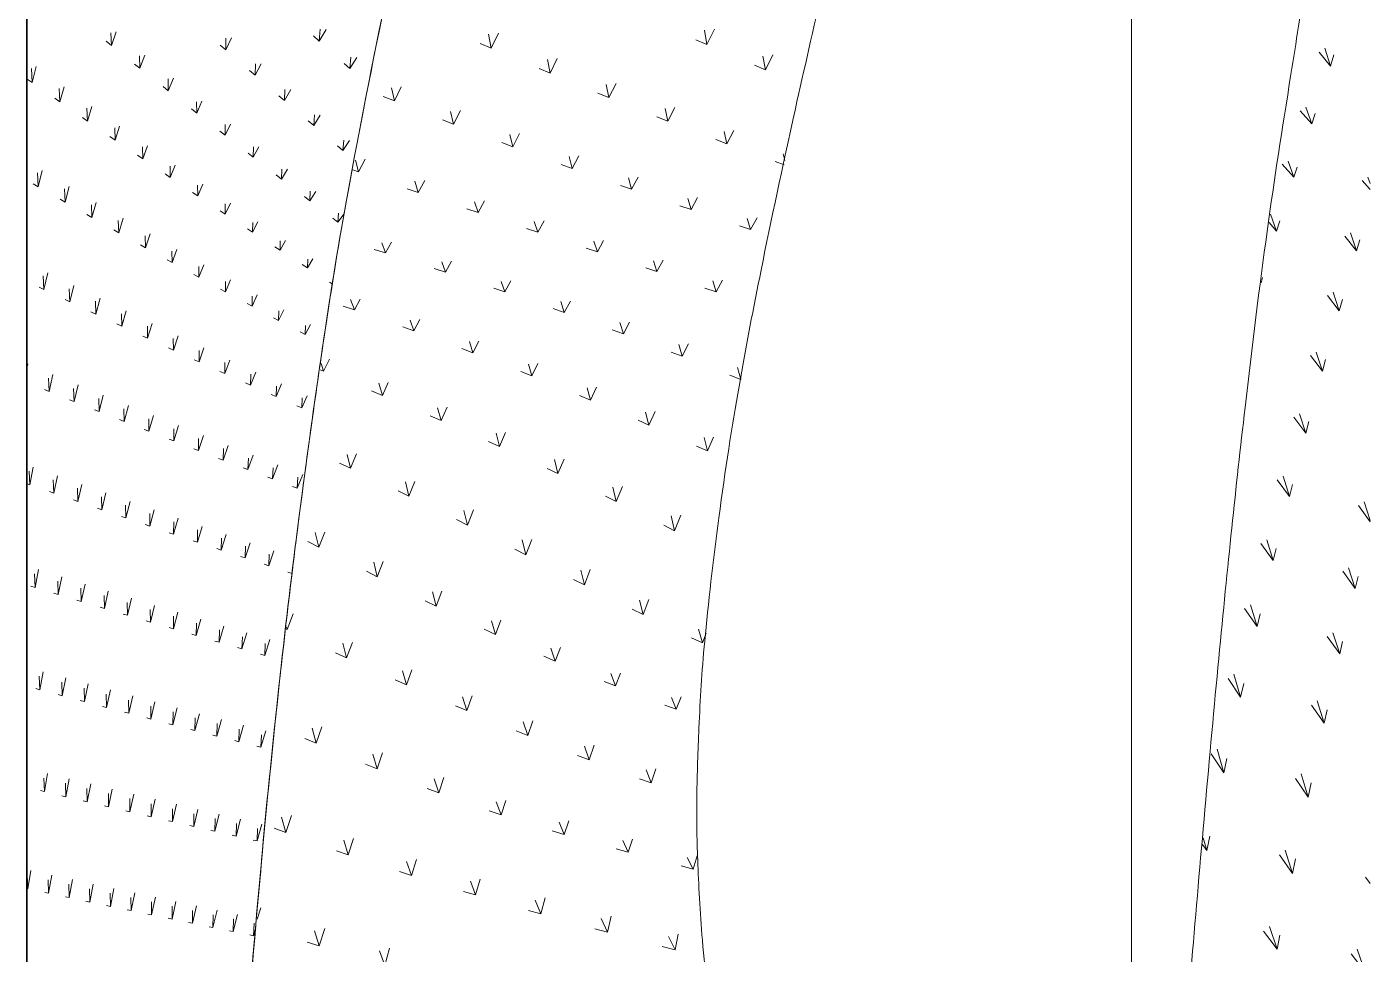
# Model space of a CAD drawing. Header units: millimetres. Extents: x 10569 to 232243, y -25347 to 80743.
# Drawn here: x 177342 to 181841, y 7501 to 10608 of the extents above; entities that cross this region are included whole.
import ezdxf

# ---------------------------------------------------------------- set-up
doc = ezdxf.new("R2010")
doc.units = ezdxf.units.MM
for name, color, linetype, lineweight in [('A-FLOR', 192, 'Continuous', 9), ('A-FLOR-PATT', 8, 'Continuous', 9), ('A-WALL', 113, 'Continuous', 20)]:
    doc.layers.add(name, color=color, linetype=linetype, lineweight=lineweight)

# ---------------------------------------------------------------- blocks, each defined once
blk = doc.blocks.new('FP_806-Copy _2_ of PART PLAN OF D_C_S _ CABLE LEAD-IN PLAN')
at = {"layer": 'A-FLOR-PATT'}
for p, q in [((92922.5, 10544.8), (92920.9, 10587.6)), ((92922.5, 10544.8), (92938.3, 10590.7)), ((93618.7, 10560), (93599.5, 10577.4)), ((93618.7, 10560), (93621.5, 10599.5)), ((93618.7, 10560), (93642, 10598.3)), ((92922.5, 10544.8), (92904.6, 10559.1)), ((93305.6, 10530.2), (93287.2, 10546.2)), ((93305.6, 10530.2), (93325.1, 10570.2)), ((93305.6, 10530.2), (93306.2, 10569.9)), ((93017.9, 10468.9), (93000, 10483.1)), ((93017.9, 10468.9), (93016.7, 10510.1)), ((93017.9, 10468.9), (93034.2, 10512.7)), ((93403.9, 10445.4), (93405.1, 10483.9)), ((93403.9, 10445.4), (93424.1, 10483.7)), ((93720.7, 10467.9), (93701.6, 10485.1)), ((93720.7, 10467.9), (93724.1, 10506.3)), ((93720.7, 10467.9), (93744.8, 10504.9)), ((92657.2, 10420.9), (92654.4, 10467.6)), ((92657.2, 10420.9), (92670.8, 10474.3)), ((93403.9, 10445.4), (93385.5, 10461.3)), ((92657.2, 10420.9), (92640.3, 10432.8)), ((92750, 10356.1), (92747.6, 10401)), ((92750, 10356.1), (92764, 10407.1)), ((93113.1, 10393.5), (93095.3, 10407.6)), ((93113.1, 10393.5), (93112.4, 10433.2)), ((93113.1, 10393.5), (93130, 10435.2)), ((93502.1, 10361), (93503.7, 10398.2)), ((93502.1, 10361), (93523, 10397.6)), ((92750, 10356.1), (92732.6, 10368.2)), ((93208.2, 10318.8), (93207.9, 10356.8)), ((93208.2, 10318.8), (93225.7, 10358.3)), ((93502.1, 10361), (93483.7, 10376.8)), ((92842.6, 10292), (92825.2, 10303.9)), ((92842.6, 10292), (92840.5, 10335.1)), ((92842.6, 10292), (92857.1, 10340.6)), ((93208.2, 10318.8), (93190.4, 10332.7)), ((93600, 10277), (93602.2, 10313)), ((93600, 10277), (93621.6, 10312)), ((92935.1, 10228.4), (92933.4, 10269.8)), ((92935.1, 10228.4), (92950.1, 10274.7)), ((93303.1, 10244.5), (93285.3, 10258.4)), ((93303.1, 10244.5), (93321.2, 10281.8)), ((93303.1, 10244.5), (93303.2, 10280.9)), ((93600, 10277), (93581.7, 10292.8)), ((92935.1, 10228.4), (92917.7, 10240.3)), ((93697.8, 10193.5), (93700.5, 10228.1)), ((93697.8, 10193.5), (93720.1, 10226.7)), ((93027.4, 10165.4), (93010.1, 10177.2)), ((93027.4, 10165.4), (93026.1, 10205.1)), ((93027.4, 10165.4), (93043, 10209.3)), ((93397.8, 10170.9), (93380.1, 10184.6)), ((93397.8, 10170.9), (93416.5, 10206)), ((93397.8, 10170.9), (93398.4, 10205.6)), ((93697.8, 10193.5), (93679.5, 10209.2)), ((92677.6, 10072.1), (92690.9, 10126.8)), ((93119.6, 10103.1), (93118.7, 10141)), ((93119.6, 10103.1), (93135.7, 10144.6)), ((93492.5, 10097.8), (93493.4, 10130.8)), ((93492.5, 10097.8), (93511.7, 10130.6)), ((92677.6, 10072.1), (92660.7, 10081.8)), ((92677.6, 10072.1), (92675, 10118)), ((93119.6, 10103.1), (93102.3, 10114.7)), ((93211.7, 10041.3), (93228.3, 10080.5)), ((93492.5, 10097.8), (93474.7, 10111.4)), ((92767.5, 10020.2), (92765.3, 10064.5)), ((92767.5, 10020.2), (92781.3, 10072.8)), ((93211.7, 10041.3), (93194.5, 10052.9)), ((93211.7, 10041.3), (93211.2, 10077.5)), ((93586.9, 10025.2), (93569.2, 10038.8)), ((93586.9, 10025.2), (93588.3, 10056.6)), ((93586.9, 10025.2), (93606.7, 10055.8)), ((92767.5, 10020.2), (92750.7, 10029.8)), ((92857.3, 9968.8), (92855.5, 10011.5)), ((92857.3, 9968.8), (92871.6, 10019.2)), ((93303.7, 9980.2), (93286.4, 9991.6)), ((93303.7, 9980.2), (93303.5, 10014.5)), ((93303.7, 9980.2), (93320.8, 10017)), ((92857.3, 9968.8), (92840.5, 9978.4)), ((92947, 9918), (92945.5, 9959.1)), ((92947, 9918), (92961.8, 9966.3)), ((93395.5, 9919.6), (93413.1, 9954)), ((93395.5, 9919.6), (93395.7, 9952.2)), ((93681.3, 9953.3), (93663.6, 9966.7)), ((93681.3, 9953.3), (93683.1, 9983)), ((93681.3, 9953.3), (93701.6, 9981.6)), ((92947, 9918), (92930.2, 9927.5)), ((93036.6, 9867.7), (93035.5, 9907.3)), ((93036.6, 9867.7), (93051.9, 9913.9)), ((93395.5, 9919.6), (93378.3, 9930.9)), ((93036.6, 9867.7), (93019.8, 9877.1)), ((93126, 9817.9), (93125.3, 9856)), ((93126, 9817.9), (93141.8, 9862)), ((93487.2, 9859.7), (93470, 9870.8)), ((93487.2, 9859.7), (93505.3, 9891.7)), ((93487.2, 9859.7), (93487.8, 9890.5)), ((93126, 9817.9), (93109.2, 9827.2)), ((93215.3, 9768.7), (93231.6, 9810.7)), ((93578.8, 9800.3), (93561.7, 9811.4)), ((93578.8, 9800.3), (93597.4, 9830)), ((93578.8, 9800.3), (93579.8, 9829.4)), ((92696.6, 9727.7), (92694.1, 9773.2)), ((92696.6, 9727.7), (92709.5, 9783.9)), ((93215.3, 9768.7), (93198.6, 9777.9)), ((93215.3, 9768.7), (93214.9, 9805.2)), ((92696.6, 9727.7), (92680.2, 9735.5)), ((92783.5, 9686.3), (92781.5, 9730.5)), ((92783.5, 9686.3), (92797.1, 9740.8)), ((93304.5, 9720), (93287.7, 9729.1)), ((93304.5, 9720), (93321.3, 9759.9)), ((93304.5, 9720), (93304.5, 9755)), ((93663.1, 9746.1), (93653.1, 9752.5)), ((92783.5, 9686.3), (92767.2, 9694)), ((92870.3, 9645.2), (92868.7, 9688.3)), ((92870.3, 9645.2), (92884.4, 9698.2)), ((93393.5, 9671.8), (93376.8, 9680.8)), ((93393.5, 9671.8), (93410.8, 9709.7)), ((93393.5, 9671.8), (93393.9, 9705.3)), ((92870.3, 9645.2), (92854.1, 9652.9)), ((92957, 9604.6), (92955.8, 9646.5)), ((92957, 9604.6), (92971.7, 9655.9)), ((93482.4, 9624.2), (93465.7, 9633.1)), ((93482.4, 9624.2), (93500.2, 9660)), ((93482.4, 9624.2), (93483.2, 9656.2)), ((92957, 9604.6), (92940.8, 9612.2)), ((93043.5, 9564.4), (93042.8, 9605.1)), ((93043.5, 9564.4), (93058.7, 9614.1)), ((93571.1, 9577), (93554.5, 9585.8)), ((93571.1, 9577), (93589.5, 9610.9)), ((93571.1, 9577), (93572.3, 9607.5)), ((93043.5, 9564.4), (93027.3, 9571.9)), ((93129.9, 9524.6), (93129.6, 9564.1)), ((93129.9, 9524.6), (93145.7, 9572.8)), ((93129.9, 9524.6), (93113.7, 9532)), ((93216.2, 9485.1), (93232.5, 9531.8)), ((93216.2, 9485.1), (93216.2, 9523.6)), ((92640.2, 9469.2), (92642.1, 9478.4)), ((93216.2, 9485.1), (93200, 9492.5)), ((93302.3, 9446.1), (93286.1, 9453.4)), ((93302.3, 9446.1), (93319.2, 9491.2)), ((93302.3, 9446.1), (93302.8, 9483.4)), ((93388.2, 9407.4), (93405.7, 9451)), ((92713.9, 9385.8), (92711.7, 9431)), ((92713.9, 9385.8), (92726.6, 9443.2)), ((92797.7, 9352.1), (92811, 9408.3)), ((93388.2, 9407.4), (93372.1, 9414.6)), ((93388.2, 9407.4), (93389.1, 9443.6)), ((93474, 9369.1), (93492.1, 9411.3)), ((93474, 9369.1), (93475.4, 9404.3)), ((92713.9, 9385.8), (92698.2, 9392.2)), ((92797.7, 9352.1), (92782, 9358.4)), ((92797.7, 9352.1), (92795.9, 9396.4)), ((92881.3, 9318.7), (92879.9, 9362.2)), ((92881.3, 9318.7), (92895.2, 9373.7)), ((93474, 9369.1), (93458, 9376.3)), ((93559.7, 9331.2), (93578.3, 9371.9)), ((93559.7, 9331.2), (93561.5, 9365.3)), ((92881.3, 9318.7), (92865.6, 9324.9)), ((92964.8, 9285.6), (92963.8, 9328.2)), ((92964.8, 9285.6), (92979.2, 9339.4)), ((93559.7, 9331.2), (93543.7, 9338.3)), ((92964.8, 9285.6), (92949.1, 9291.8)), ((93048.1, 9252.8), (93047.6, 9294.5)), ((93048.1, 9252.8), (93063.1, 9305.4)), ((93131.2, 9220.3), (93146.8, 9271.8)), ((93048.1, 9252.8), (93032.5, 9258.9)), ((93131.2, 9220.3), (93115.7, 9226.4)), ((93131.2, 9220.3), (93131.2, 9261.2)), ((93214.3, 9188.1), (93230.4, 9238.4)), ((93214.3, 9188.1), (93214.6, 9228.1)), ((93214.3, 9188.1), (93198.7, 9194.1)), ((93297.1, 9156.1), (93313.9, 9205.3)), ((93297.1, 9156.1), (93297.9, 9195.3)), ((93297.1, 9156.1), (93281.6, 9162.1)), ((93379.8, 9124.5), (93397.2, 9172.6)), ((93379.8, 9124.5), (93381.1, 9162.9)), ((93462.4, 9093.1), (93480.4, 9140.1)), ((92649.1, 9073.5), (92646.7, 9119.3)), ((92649.1, 9073.5), (92660.9, 9132.7)), ((92729.8, 9045.3), (92727.8, 9090.4)), ((92729.8, 9045.3), (92742.2, 9103.7)), ((93379.8, 9124.5), (93364.3, 9130.4)), ((93462.4, 9093.1), (93446.9, 9099)), ((93462.4, 9093.1), (93464.1, 9130.7)), ((93544.8, 9062), (93563.4, 9107.9)), ((93544.8, 9062), (93546.9, 9098.8)), ((92649.1, 9073.5), (92640.2, 9076.6)), ((92729.8, 9045.3), (92714.7, 9050.6)), ((92810.3, 9017.4), (92808.7, 9061.8)), ((92810.3, 9017.4), (92823.2, 9074.8)), ((92890.7, 8989.7), (92904.2, 9046.2)), ((93544.8, 9062), (93529.4, 9067.8)), ((92810.3, 9017.4), (92795.2, 9022.6)), ((92890.7, 8989.7), (92889.5, 9033.5)), ((92970.9, 8962.3), (92970.2, 9005.3)), ((92970.9, 8962.3), (92985, 9017.9)), ((92890.7, 8989.7), (92875.6, 8994.9)), ((92970.9, 8962.3), (92955.9, 8967.4)), ((93051, 8935.1), (93050.7, 8977.5)), ((93051, 8935.1), (93065.6, 8989.7)), ((93130.9, 8908.1), (93146.1, 8961.8)), ((93051, 8935.1), (93036, 8940.2)), ((93130.9, 8908.1), (93116, 8913.1)), ((93130.9, 8908.1), (93131, 8949.8)), ((93210.7, 8881.3), (93226.5, 8934.2)), ((93210.7, 8881.3), (93211.2, 8922.4)), ((93210.7, 8881.3), (93195.8, 8886.3)), ((93290.4, 8854.7), (93306.7, 8906.8)), ((93290.4, 8854.7), (93291.3, 8895.2)), ((93369.9, 8828.4), (93386.8, 8879.6)), ((93369.9, 8828.4), (93371.2, 8868.2)), ((93290.4, 8854.7), (93275.5, 8859.7)), ((93369.9, 8828.4), (93355, 8833.3)), ((93449.2, 8802.3), (93466.7, 8852.6)), ((93449.2, 8802.3), (93451, 8841.4)), ((92666.8, 8729.5), (92664.5, 8775)), ((92666.8, 8729.5), (92678.2, 8789.3)), ((93449.2, 8802.3), (93434.4, 8807.2)), ((93528, 8776.5), (93513.6, 8781.2)), ((93528.9, 8784.1), (93530.7, 8814.9)), ((92666.8, 8729.5), (92652.2, 8733.9)), ((92744.3, 8705.9), (92742.5, 8750.9)), ((92744.3, 8705.9), (92756.3, 8764.9)), ((92821.7, 8682.5), (92834.3, 8740.8)), ((92744.3, 8705.9), (92729.8, 8710.3)), ((92821.7, 8682.5), (92807.2, 8686.9)), ((92821.7, 8682.5), (92820.3, 8726.9)), ((92899, 8659.3), (92897.9, 8703.2)), ((92899, 8659.3), (92912.1, 8716.9)), ((92976.1, 8636.3), (92989.7, 8693.2)), ((92899, 8659.3), (92884.5, 8663.7)), ((92976.1, 8636.3), (92961.6, 8640.6)), ((92976.1, 8636.3), (92975.5, 8679.7)), ((93053.1, 8613.5), (93052.8, 8656.3)), ((93053.1, 8613.5), (93067.3, 8669.6)), ((93129.9, 8590.8), (93144.7, 8646.3)), ((93053.1, 8613.5), (93038.7, 8617.8)), ((93129.9, 8590.8), (93115.5, 8595.1)), ((93129.9, 8590.8), (93130.1, 8633.1)), ((93206.6, 8568.4), (93221.9, 8623.1)), ((93206.6, 8568.4), (93207.2, 8610.1)), ((93283.2, 8546.1), (93299, 8600.1)), ((93206.6, 8568.4), (93192.3, 8572.6)), ((93283.2, 8546.1), (93268.9, 8550.2)), ((93283.2, 8546.1), (93284.2, 8587.3)), ((93359.7, 8523.9), (93376, 8577.3)), ((93359.7, 8523.9), (93361, 8564.7)), ((93436, 8502), (93452.8, 8554.7)), ((93359.7, 8523.9), (93345.3, 8528.1)), ((93436, 8502), (93421.7, 8506.1)), ((93436, 8502), (93437.7, 8542.3)), ((92683, 8387), (92681, 8432.4)), ((92683, 8387), (92694.2, 8447.3)), ((92757.6, 8367.1), (92769.3, 8426.8)), ((92683, 8387), (92669, 8390.8)), ((92757.6, 8367.1), (92743.6, 8370.8)), ((92757.6, 8367.1), (92755.9, 8412)), ((92832.1, 8347.3), (92830.7, 8391.8)), ((92832.1, 8347.3), (92844.2, 8406.4)), ((92906.4, 8327.7), (92905.4, 8371.7)), ((92906.4, 8327.7), (92919.1, 8386.2)), ((92832.1, 8347.3), (92818.1, 8351)), ((92906.4, 8327.7), (92892.5, 8331.3)), ((92980.6, 8308.2), (92980, 8351.8)), ((92980.6, 8308.2), (92993.8, 8366.1)), ((93054.6, 8288.8), (93054.4, 8332)), ((93054.6, 8288.8), (93068.3, 8346.2)), ((93128.6, 8269.6), (93142.8, 8326.4)), ((92980.6, 8308.2), (92966.7, 8311.8)), ((93054.6, 8288.8), (93040.8, 8292.5)), ((93128.6, 8269.6), (93128.8, 8312.4)), ((93202.4, 8250.6), (93217.1, 8306.8)), ((93202.4, 8250.6), (93202.9, 8292.9)), ((93276, 8231.6), (93291.3, 8287.3)), ((93128.6, 8269.6), (93114.7, 8273.2)), ((93202.4, 8250.6), (93188.5, 8254.1)), ((93276, 8231.6), (93262.2, 8235.2)), ((93276, 8231.6), (93277, 8273.6)), ((93349.6, 8212.9), (93365.3, 8268)), ((93349.6, 8212.9), (93350.9, 8254.4)), ((93423, 8194.2), (93439.2, 8248.8)), ((93423, 8194.2), (93424.7, 8235.4)), ((93349.6, 8212.9), (93335.8, 8216.4)), ((93423, 8194.2), (93409.2, 8197.7)), ((92698.1, 8045.7), (92708.9, 8106.3)), ((92698.1, 8045.7), (92696.2, 8090.9)), ((92769.9, 8028.6), (92768.3, 8073.5)), ((92769.9, 8028.6), (92781.2, 8088.8)), ((92841.5, 8011.7), (92840.3, 8056.2)), ((92841.5, 8011.7), (92853.3, 8071.4)), ((92913.1, 7994.9), (92925.4, 8054.2)), ((92698.1, 8045.7), (92684.6, 8048.9)), ((92769.9, 8028.6), (92756.4, 8031.8)), ((92841.5, 8011.7), (92828.1, 8014.9)), ((92913.1, 7994.9), (92912.2, 8039.1)), ((92984.5, 7978.2), (92984, 8022.1)), ((92984.5, 7978.2), (92997.3, 8037)), ((93055.8, 7961.7), (93069.1, 8020)), ((92913.1, 7994.9), (92899.7, 7998.1)), ((92984.5, 7978.2), (92971.1, 7981.4)), ((93055.8, 7961.7), (93042.5, 7964.8)), ((93055.8, 7961.7), (93055.7, 8005.2)), ((93127, 7945.2), (93140.7, 8003.1)), ((93127, 7945.2), (93127.2, 7988.4)), ((93198.1, 7928.9), (93212.3, 7986.3)), ((93198.1, 7928.9), (93198.6, 7971.7)), ((93269, 7912.7), (93283.7, 7969.6)), ((93127, 7945.2), (93113.7, 7948.3)), ((93198.1, 7928.9), (93184.7, 7931.9)), ((93269, 7912.7), (93269.9, 7955.2)), ((93339.8, 7896.5), (93355, 7953.1)), ((93339.8, 7896.5), (93341.1, 7938.7)), ((93410.5, 7880.5), (93426.1, 7936.7)), ((93410.5, 7880.5), (93412.1, 7922.4)), ((93269, 7912.7), (93255.7, 7915.7)), ((93339.8, 7896.5), (93326.5, 7899.6)), ((93410.5, 7880.5), (93397.3, 7883.5)), ((92642.7, 7719.9), (92640.6, 7765.3)), ((92642.7, 7719.9), (92652.8, 7781.2)), ((92712, 7705.1), (92710.2, 7750.2)), ((92712, 7705.1), (92722.6, 7766.1)), ((92781.2, 7690.5), (92792.2, 7751)), ((92642.7, 7719.9), (92640, 7720.5)), ((92712, 7705.1), (92699, 7707.9)), ((92781.2, 7690.5), (92779.8, 7735.3)), ((92850.3, 7675.9), (92849.2, 7720.4)), ((92850.3, 7675.9), (92861.7, 7736.1)), ((92919.2, 7661.4), (92918.5, 7705.7)), ((92919.2, 7661.4), (92931.1, 7721.2)), ((92988.1, 7647.1), (93000.4, 7706.4)), ((92781.2, 7690.5), (92768.2, 7693.2)), ((92850.3, 7675.9), (92837.3, 7678.6)), ((92919.2, 7661.4), (92906.3, 7664.1)), ((92988.1, 7647.1), (92975.2, 7649.7)), ((92988.1, 7647.1), (92987.6, 7691)), ((93056.8, 7632.8), (93056.7, 7676.4)), ((93056.8, 7632.8), (93069.6, 7691.8)), ((93125.5, 7618.6), (93138.7, 7677.2)), ((93125.5, 7618.6), (93125.7, 7662)), ((93194, 7604.5), (93207.6, 7662.8)), ((93262.4, 7590.6), (93276.5, 7648.4)), ((93056.8, 7632.8), (93044, 7635.5)), ((93125.5, 7618.6), (93112.6, 7621.3)), ((93194, 7604.5), (93181.1, 7607.2)), ((93194, 7604.5), (93194.5, 7647.6)), ((93262.4, 7590.6), (93263.2, 7633.4)), ((93330.7, 7576.7), (93345.2, 7634.1)), ((93330.7, 7576.7), (93331.8, 7619.2)), ((93398.8, 7562.9), (93400.3, 7605.1)), ((93262.4, 7590.6), (93249.6, 7593.2)), ((93330.7, 7576.7), (93317.9, 7579.3)), ((93398.8, 7562.9), (93386.1, 7565.5)), ((93398.8, 7562.9), (93405.7, 7589.1))]:
    blk.add_line(p, q, dxfattribs=at)
blk = doc.blocks.new('FP_809-Copy _2_ of PART PLAN OF D_C_S _ CABLE LEAD-IN PLAN')
at = {"layer": 'A-FLOR-PATT'}
for p, q in [((94194.5, 10535.7), (94185.7, 10582.6)), ((94194.5, 10535.7), (94219.1, 10586)), ((94916.6, 10548.3), (94908.5, 10596)), ((94916.6, 10548.3), (94942, 10599.6)), ((94194.5, 10535.7), (94157.6, 10551.7)), ((94916.6, 10548.3), (94879.8, 10564.5)), ((94391.6, 10452), (94382.7, 10497.7)), ((94391.6, 10452), (94415.9, 10501.1)), ((95112.7, 10463.3), (95104.5, 10509.8)), ((95112.7, 10463.3), (95137.9, 10513.3)), ((94391.6, 10452), (94354.7, 10467.5)), ((95112.7, 10463.3), (95075.9, 10479.1)), ((93870.2, 10359.6), (93860.4, 10403.8)), ((93870.2, 10359.6), (93893.5, 10407)), ((94588.8, 10370.4), (94579.7, 10414.8)), ((94588.8, 10370.4), (94612.9, 10418)), ((93870.2, 10359.6), (93833, 10374.6)), ((94588.8, 10370.4), (94551.8, 10385.5)), ((94068.4, 10281.3), (94058.4, 10324)), ((94068.4, 10281.3), (94091.5, 10327.1)), ((94786.3, 10291.7), (94749.3, 10306.2)), ((94786.3, 10291.7), (94776.9, 10334.4)), ((94786.3, 10291.7), (94810.1, 10337.4)), ((94068.4, 10281.3), (94031.2, 10295.8)), ((94984.2, 10216), (95007.5, 10259.9)), ((94267, 10205.9), (94229.7, 10219.8)), ((94267, 10205.9), (94256.7, 10247)), ((94267, 10205.9), (94289.7, 10250.1)), ((94984.2, 10216), (94947, 10229.9)), ((94984.2, 10216), (94974.4, 10256.9)), ((94465.8, 10133.3), (94455.3, 10172.9)), ((94465.8, 10133.3), (94488.3, 10175.9)), ((95178.1, 10159.4), (95172.3, 10182.6)), ((93750.5, 10121.5), (93731.1, 10128.4)), ((93750.5, 10121.5), (93739.5, 10161.1)), ((93750.5, 10121.5), (93772.3, 10164.1)), ((94465.8, 10133.3), (94428.5, 10146.7)), ((95175.2, 10145.8), (95145.1, 10156.6)), ((93950.4, 10052.3), (93939.1, 10090.2)), ((93950.4, 10052.3), (93971.9, 10093.1)), ((94664.8, 10063.3), (94654.1, 10101.6)), ((94664.8, 10063.3), (94687, 10104.4)), ((93950.4, 10052.3), (93912.9, 10065)), ((94664.8, 10063.3), (94627.5, 10076.3)), ((94864, 9995.4), (94886, 10035.4)), ((94150.4, 9985.2), (94112.9, 9997.6)), ((94150.4, 9985.2), (94138.9, 10021.9)), ((94150.4, 9985.2), (94171.6, 10024.7)), ((94864, 9995.4), (94826.6, 10008)), ((94864, 9995.4), (94853.1, 10032.6)), ((94350.3, 9919.5), (94338.7, 9955.5)), ((94350.3, 9919.5), (94371.4, 9958.1)), ((95063, 9928.6), (95052.2, 9965.3)), ((95063, 9928.6), (95085, 9968)), ((94350.3, 9919.5), (94312.8, 9931.8)), ((95063, 9928.6), (95025.7, 9941.1)), ((93840.7, 9850.2), (93803, 9862.1)), ((93840.7, 9850.2), (93828.2, 9884.2)), ((93840.7, 9850.2), (93860.7, 9886.5)), ((94550, 9854.1), (94512.6, 9866.4)), ((94550, 9854.1), (94538.5, 9889.8)), ((94550, 9854.1), (94571.1, 9892.3)), ((94040.9, 9785.8), (94028.6, 9820.2)), ((94040.9, 9785.8), (94061, 9822.3)), ((94749.1, 9787.7), (94737.8, 9823.8)), ((94749.1, 9787.7), (94770.4, 9826.3)), ((94040.9, 9785.8), (94003.4, 9798)), ((94749.1, 9787.7), (94711.9, 9800.2)), ((94240.5, 9719.5), (94203.1, 9732.1)), ((94240.5, 9719.5), (94228.4, 9754.7)), ((94240.5, 9719.5), (94260.8, 9756.8)), ((94947.6, 9719.5), (94910.4, 9732.4)), ((94947.6, 9719.5), (94936.5, 9756.5)), ((94947.6, 9719.5), (94969.1, 9758.9)), ((93736.4, 9659.4), (93723.6, 9693.9)), ((93736.4, 9659.4), (93755.7, 9695.5)), ((94439.3, 9650.8), (94427.5, 9687.1)), ((94439.3, 9650.8), (94459.8, 9689.1)), ((93736.4, 9659.4), (93699, 9672.2)), ((94439.3, 9650.8), (94402.1, 9663.9)), ((93935.4, 9589.2), (93898.2, 9602.7)), ((93935.4, 9589.2), (93922.9, 9625.3)), ((93935.4, 9589.2), (93955.1, 9626.9)), ((94637.2, 9579), (94600.2, 9592.7)), ((94637.2, 9579), (94625.7, 9616.7)), ((94637.2, 9579), (94658, 9618.7)), ((94133.5, 9515.4), (94121.4, 9553.3)), ((94133.5, 9515.4), (94153.4, 9554.9)), ((94834.3, 9504), (94823.1, 9543.2)), ((94834.3, 9504), (94855.3, 9545.2)), ((93632.9, 9454), (93652.5, 9494.8)), ((94133.5, 9515.4), (94096.4, 9529.6)), ((94834.3, 9504), (94797.4, 9518.3)), ((93632.9, 9454), (93621.7, 9458.5)), ((93632.9, 9454), (93624.8, 9479.9)), ((94330.7, 9438.1), (94293.7, 9452.9)), ((94330.7, 9438.1), (94318.9, 9477.7)), ((94330.7, 9438.1), (94351, 9479.4)), ((95030.6, 9425.8), (95019.6, 9466.5)), ((93830, 9373.1), (93817.9, 9414.2)), ((93830, 9373.1), (93849.9, 9415.8)), ((95030.6, 9425.8), (94993.8, 9440.7)), ((95030.6, 9425.8), (95032.1, 9428.9)), ((93830, 9373.1), (93793.1, 9388.5)), ((94527.1, 9357.4), (94490.3, 9372.8)), ((94527.1, 9357.4), (94515.6, 9398.7)), ((94527.1, 9357.4), (94547.7, 9400.5)), ((94026.4, 9289), (94014.6, 9331.8)), ((94026.4, 9289), (94046.6, 9333.6)), ((94723, 9273.7), (94711.7, 9316.6)), ((94723, 9273.7), (94743.8, 9318.5)), ((94026.4, 9289), (93989.7, 9305)), ((94723, 9273.7), (94686.3, 9289.6)), ((94222.4, 9201.8), (94210.8, 9246.3)), ((94222.4, 9201.8), (94242.7, 9248.2)), ((94918.5, 9186.9), (94907.3, 9231.4)), ((94918.5, 9186.9), (94939.3, 9233.5)), ((94222.4, 9201.8), (94185.7, 9218.4)), ((94918.5, 9186.9), (94881.9, 9203.4)), ((93723.4, 9129.1), (93686.7, 9146.3)), ((93723.4, 9129.1), (93711.6, 9174.9)), ((93723.4, 9129.1), (93743.4, 9176.7)), ((94418.1, 9111.4), (94406.6, 9157.7)), ((94418.1, 9111.4), (94438.5, 9159.7)), ((94418.1, 9111.4), (94381.4, 9128.6)), ((93919.1, 9035.4), (93882.4, 9053.2)), ((93919.1, 9035.4), (93907.4, 9082.9)), ((93919.1, 9035.4), (93939.2, 9084.8)), ((94613.5, 9017.3), (94602, 9065.6)), ((94613.5, 9017.3), (94633.9, 9067.8)), ((94613.5, 9017.3), (94576.9, 9035.2)), ((94114.8, 8938.3), (94078.1, 8956.7)), ((94114.8, 8938.3), (94103, 8987.4)), ((94114.8, 8938.3), (94134.8, 8989.4)), ((94808.8, 8919.1), (94797.3, 8969.6)), ((94808.8, 8919.1), (94829.2, 8972)), ((93616.9, 8864.7), (93605, 8913.5)), ((93616.9, 8864.7), (93636.8, 8915.2)), ((94808.8, 8919.1), (94772.2, 8937.8)), ((93616.9, 8864.7), (93580.1, 8883.3)), ((94310.5, 8838.6), (94298.6, 8888.7)), ((94310.5, 8838.6), (94330.4, 8890.7)), ((94310.5, 8838.6), (94273.8, 8857.4)), ((93813.1, 8765.1), (93776.3, 8783.7)), ((93813.1, 8765.1), (93801, 8814.3)), ((93813.1, 8765.1), (93832.8, 8816)), ((94506.8, 8737.9), (94494.6, 8788)), ((94506.8, 8737.9), (94526.4, 8789.9)), ((94506.8, 8737.9), (94470, 8756.8)), ((94010.2, 8666.7), (93973.2, 8684.9)), ((94010.2, 8666.7), (93997.6, 8715)), ((94010.2, 8666.7), (94029.4, 8716.7)), ((94704, 8638.6), (94691.2, 8687.3)), ((94704, 8638.6), (94722.9, 8689.1)), ((93511.5, 8588.4), (93531.2, 8641.3)), ((94704, 8638.6), (94666.9, 8657)), ((93511.5, 8588.4), (93509.1, 8598.1)), ((94208.6, 8572.2), (94195.3, 8618.3)), ((94208.6, 8572.2), (94227.1, 8619.9)), ((93511.5, 8588.4), (93508.2, 8590)), ((94208.6, 8572.2), (94171.3, 8589.6)), ((94902.6, 8543.9), (94865.2, 8561.2)), ((94902.6, 8543.9), (94888.9, 8589.4)), ((94902.6, 8543.9), (94915, 8576)), ((93710.3, 8493.6), (93672.9, 8511)), ((93710.3, 8493.6), (93697.4, 8542.5)), ((93710.3, 8493.6), (93729.4, 8545)), ((94408.6, 8483.2), (94394.6, 8526.7)), ((94408.6, 8483.2), (94426.3, 8528.2)), ((94408.6, 8483.2), (94371, 8499.4)), ((93910.7, 8403.4), (93873, 8420)), ((93910.7, 8403.4), (93897.1, 8450.8)), ((93910.7, 8403.4), (93929.1, 8453.6)), ((94610.5, 8399.9), (94572.5, 8415.1)), ((94610.5, 8399.9), (94595.6, 8441)), ((94610.5, 8399.9), (94627.3, 8442.6)), ((94112.9, 8317.2), (94074.8, 8333.1)), ((94112.9, 8317.2), (94098.6, 8363.6)), ((94112.9, 8317.2), (94130.6, 8366.7)), ((94814.2, 8321.4), (94775.9, 8335.8)), ((94814.2, 8321.4), (94798.5, 8361.1)), ((94814.2, 8321.4), (94830.2, 8362.9)), ((94316.8, 8233.3), (94301.8, 8279.6)), ((94316.8, 8233.3), (94333.9, 8283)), ((93608.4, 8207.6), (93595, 8258.3)), ((93608.4, 8207.6), (93627.5, 8262.6)), ((94316.8, 8233.3), (94278.4, 8248.9)), ((93608.4, 8207.6), (93570.3, 8224.1)), ((94522.6, 8151.9), (94506.8, 8197.5)), ((94522.6, 8151.9), (94539, 8201.2)), ((93812.5, 8122), (93798.3, 8171.3)), ((93812.5, 8122), (93830.8, 8175.8)), ((94522.6, 8151.9), (94483.9, 8167)), ((93812.5, 8122), (93774, 8137.8)), ((94730.6, 8075), (94713.9, 8118.3)), ((94730.6, 8075), (94746, 8122.1)), ((94018.7, 8041.5), (93979.9, 8056.1)), ((94018.7, 8041.5), (94003.6, 8088.4)), ((94018.7, 8041.5), (94036.2, 8093)), ((94730.6, 8075), (94691.5, 8088.9)), ((94227.5, 7968.3), (94211.3, 8011.8)), ((94227.5, 7968.3), (94243.8, 8016.4)), ((93506.5, 7908.8), (93525.6, 7965.7)), ((94227.5, 7968.3), (94188.1, 7981.4)), ((93506.5, 7908.8), (93467.6, 7923.5)), ((93506.5, 7908.8), (93492.6, 7959.7)), ((94439, 7902.5), (94421.6, 7943.1)), ((94439, 7902.5), (94454.2, 7947.8)), ((93715.4, 7834.2), (93700.5, 7882.8)), ((93715.4, 7834.2), (93733.6, 7889.1)), ((94439, 7902.5), (94399.1, 7914.3)), ((94653.6, 7842.8), (94634.9, 7881.6)), ((94653.6, 7842.8), (94667.5, 7886.6)), ((93715.4, 7834.2), (93676, 7847.7)), ((94653.6, 7842.8), (94613.1, 7853.6)), ((94871.5, 7786.4), (94883.9, 7830.8)), ((93927.3, 7765), (93911.2, 7812.1)), ((93927.3, 7765), (93944.3, 7818.7)), ((94871.5, 7786.4), (94830.4, 7796.9)), ((94871.5, 7786.4), (94851.3, 7825.4)), ((93927.3, 7765), (93887.4, 7777.6)), ((94142.4, 7699.4), (94124.9, 7745.9)), ((94142.4, 7699.4), (94158.1, 7752.8)), ((94142.4, 7699.4), (94101.8, 7711.4)), ((93410.7, 7618.3), (93423, 7656)), ((94361, 7636.1), (94342, 7682.4)), ((94361, 7636.1), (94375.3, 7689.7)), ((94361, 7636.1), (94319.7, 7647.8)), ((94583.6, 7574.8), (94562.8, 7620.8)), ((94583.6, 7574.8), (94596.1, 7628.4)), ((93618.8, 7528.7), (93603, 7578.9)), ((93618.8, 7528.7), (93636.9, 7587.1)), ((94583.6, 7574.8), (94541.5, 7586.1)), ((94810.5, 7515.3), (94787.8, 7560.9)), ((94810.5, 7515.3), (94821.1, 7568.6)), ((93618.8, 7528.7), (93578.2, 7541.2)), ((93837.7, 7463.4), (93854.4, 7521)), ((94810.5, 7515.3), (94767.6, 7526.3)), ((93837.7, 7463.4), (93820.4, 7512.8))]:
    blk.add_line(p, q, dxfattribs=at)
blk = doc.blocks.new('FP_814-Copy _2_ of PART PLAN OF D_C_S _ CABLE LEAD-IN PLAN')
at = {"layer": 'A-FLOR-PATT'}
for p, q in [((97005.1, 10475.3), (96986.9, 10536.6)), ((97005.1, 10475.3), (96967.1, 10523)), ((97005.1, 10475.3), (97017.2, 10514)), ((96942.7, 10282.5), (96904, 10326.7)), ((96942.7, 10282.5), (96923.5, 10338.4)), ((96942.7, 10282.5), (96954.1, 10317.1)), ((96883.3, 10103.9), (96844.1, 10147.1)), ((96883.3, 10103.9), (96863.4, 10157.9)), ((96883.3, 10103.9), (96894.3, 10137.1)), ((97138.3, 10062.5), (97111.6, 10092.9)), ((97138.3, 10083), (97130.8, 10103.9)), ((96825.1, 9923.3), (96800.2, 9952.6)), ((96825.1, 9923.3), (96805, 9980.1)), ((96825.1, 9923.3), (96836, 9958)), ((97092.6, 9856.8), (97053.4, 9906.4)), ((97092.6, 9856.8), (97072.6, 9917.9)), ((97092.6, 9856.8), (97103.6, 9893.9)), ((96773, 9750.4), (96778, 9767.5)), ((97035, 9656.4), (97014.7, 9719.3)), ((97035, 9656.4), (96995.5, 9707.8)), ((97035, 9656.4), (97045.7, 9693.9)), ((96978.6, 9454.3), (96938.7, 9506.4)), ((96978.6, 9454.3), (96957.8, 9518.2)), ((96978.6, 9454.3), (96989.1, 9492.7)), ((96923, 9246.3), (96882.6, 9299.6)), ((96923, 9246.3), (96901.8, 9311.7)), ((96923, 9246.3), (96933.4, 9285.6)), ((96868.1, 9034.5), (96827.4, 9090.1)), ((96868.1, 9034.5), (96846.6, 9101.9)), ((96868.1, 9034.5), (96878.4, 9074.5)), ((97138.3, 8949.3), (97099.6, 9004.4)), ((97138.3, 8953.7), (97118.7, 9016.7)), ((96813.8, 8819.5), (96772.7, 8877.4)), ((96813.8, 8819.5), (96792, 8889)), ((96813.8, 8819.5), (96824, 8860.1)), ((97088.2, 8725.6), (97046.5, 8784)), ((97088.2, 8725.6), (97065.7, 8795.8)), ((97088.2, 8725.6), (97098, 8766.3)), ((96759.5, 8598.7), (96718.1, 8658.7)), ((96759.5, 8598.7), (96737.4, 8670.9)), ((96759.5, 8598.7), (96769.7, 8641)), ((97036.4, 8507.1), (96994.1, 8565.7)), ((97036.4, 8507.1), (97013.4, 8577.9)), ((97036.4, 8507.1), (97046.1, 8548.7)), ((96704.3, 8361.9), (96662.6, 8424.9)), ((96704.3, 8361.9), (96682.2, 8438.7)), ((96704.3, 8361.9), (96714.8, 8407.8)), ((96984.1, 8274.6), (96941.4, 8335.7)), ((96984.1, 8274.6), (96960.9, 8349.4)), ((96984.1, 8274.6), (96993.9, 8319.5)), ((96648, 8108.5), (96605.9, 8172.8)), ((96648, 8108.5), (96625.8, 8188.1)), ((96648, 8108.5), (96658.7, 8156.8)), ((96931.2, 8027.4), (96907.7, 8104.8)), ((96931.2, 8027.4), (96888, 8089.7)), ((96931.2, 8027.4), (96941.1, 8074.6)), ((96591.3, 7848), (96579.1, 7890.5)), ((96591.3, 7848), (96601.9, 7896.9)), ((96591.3, 7848), (96577.2, 7868.8)), ((96878.4, 7771.9), (96834.4, 7834.3)), ((96878.4, 7771.9), (96854.3, 7850.1)), ((96878.4, 7771.9), (96888.3, 7820.1)), ((97138.3, 7737.6), (97122.9, 7758.8)), ((96826.5, 7517.4), (96781.4, 7578.5)), ((96826.5, 7517.4), (96801.5, 7593.9)), ((96826.5, 7517.4), (96836.1, 7564.3)), ((97121.5, 7441), (97094.7, 7517.6)), ((97121.5, 7441), (97074.8, 7502.2))]:
    blk.add_line(p, q, dxfattribs=at)

msp = doc.modelspace()

# ---------------------------------------------------------------- linework, layer by layer
at = {"layer": 'A-FLOR', "color": 53, "lineweight": 15}
msp.add_line((181042.01041, 3937.14312), (181042.01041, 23220.76618), dxfattribs=at)
at = {"layer": 'A-FLOR'}
for points, knots in [([(181841.01542, 21448.12024), (181823.50695, 21403.49671), (181703.72987, 21097.33982), (181469.2877, 20486.45602), (181197.29725, 19739.00711), (180807.43028, 18641.12159), (180604.63894, 18052.04007), (180380.91923, 17363.33909), (180122.69689, 16568.42487), (179860.5201, 15710.67039), (179524.22698, 14569.4001), (179177.43914, 13329.03446), (178969.68348, 12553.46852), (178748.15044, 11645.20971), (178543.90094, 10717.53495), (178403.98832, 9997.36072), (178335.87386, 9567.49081), (178275.6184, 9139.59308), (178246.20955, 8908.45486)], [146.5115526305, 146.5115526305, 146.5115526305, 146.5115526305, 146.9842487516, 149.7477417167, 152.8710327831, 155.6952478321, 158.4415493634, 160.8279183117, 163.5137315081, 166.7085993566, 170.3977282731, 173.9840829727, 177.2917672061, 180.2299639644, 183.0922759073, 185.4271984576, 187.5861070317, 189.8046425141, 189.8046425141, 189.8046425141, 189.8046425141]), ([(181841.0169, 17049.90996), (181832.69274, 17025.34222), (181672.79095, 16552.7058), (181288.48046, 15391.27254), (181064.56601, 14677.28912), (180783.63075, 13727.25005), (180565.6033, 12957.02732), (180349.25687, 12148.98476), (180127.72434, 11259.73178), (179914.68841, 10336.15476), (179810.87933, 9847.30532), (179726.86945, 9414.66409), (179662.05465, 9004.92539), (179607.93641, 8535.86335), (179593.72767, 8300.69616), (179583.74031, 8013.09684), (179587.04197, 7826.02392), (179602.58547, 7530.53213), (179641.20996, 7216.46554), (179704.95948, 6869.7823), (179752.99917, 6702.37934), (179853.02457, 6394.70441), (179928.20948, 6190.01939), (179968.47293, 6077.388)], [88.351049563, 88.351049563, 88.351049563, 88.351049563, 88.5739935232, 92.5835625461, 96.5449138638, 99.3207100258, 102.1929498492, 104.984003146, 107.9361103254, 110.5201242415, 112.5841571659, 114.0655925609, 115.5168852373, 116.7439619213, 117.8321531365, 118.6087429438, 119.4512490744, 120.3250828263, 121.3797012231, 122.301253482, 123.2448037949, 124.1695396625, 125.1734564309, 125.1734564309, 125.1734564309, 125.1734564309]), ([(177972.23225, 5807.35965), (177996.20208, 6122.78667), (178034.82476, 6671.79896), (178117.46923, 7756.47803), (178224.41493, 8774.67765), (178334.14712, 9555.85585), (178404.88586, 10002.68325), (178544.77925, 10722.63893), (178749.0086, 11650.263), (178930.66399, 12395.01802), (179031.86126, 12783.57723), (179070.18712, 12927.54151)], [-199.0850376647, -199.0850376647, -199.0850376647, -199.0850376647, -196.4908369273, -193.2834152919, -190.0624894826, -187.5861070317, -185.4271984576, -183.0922759073, -180.2299639644, -177.2917672061, -175.6228219554, -175.6228219554, -175.6228219554, -175.6228219554]), ([(181134.63455, 6124.12439), (181150.1121, 6326.13364), (181183.02654, 6752.66321), (181238.84997, 7433.31087), (181335.45185, 8535.15851), (181412.04394, 9262.60594), (181495.9766, 9945.15237), (181572.65723, 10428.72344), (181681.72274, 11116.52322), (181795.16538, 11656.52421), (181841.05051, 11872.56966)], [-185.7700374577, -185.7700374577, -185.7700374577, -185.7700374577, -184.0686857279, -181.2856561818, -178.4507867002, -175.6862989002, -173.5966800211, -171.5141715836, -169.2640563561, -167.2560645532, -167.2560645532, -167.2560645532, -167.2560645532]), ([(178246.17715, 8908.38777), (178242.77056, 8881.56135), (178196.84165, 8515.51034), (178116.56384, 7751.16124), (178030.36312, 6620.31614), (177976.85489, 5852.46737), (177912.46845, 5054.64765), (177880.43295, 4685.72705)], [189.8056503159, 189.8056503159, 189.8056503159, 189.8056503159, 190.0624894826, 193.2834152919, 196.4908369273, 199.4630096309, 201.5623520394, 201.5623520394, 201.5623520394, 201.5623520394])]:
    msp.add_open_spline(points, degree=3, knots=knots, dxfattribs=at)
at = {"layer": 'A-FLOR', "lineweight": 15}
msp.add_open_spline([(181046.95632, 4956.54436), (181066.15996, 5228.81563), (181125.65323, 6006.6626), (181177.38275, 6683.84923), (181238.84997, 7433.31087), (181335.45185, 8535.15851), (181412.04394, 9262.60594), (181495.9766, 9945.15237), (181572.65723, 10428.72344), (181681.72274, 11116.52322), (181795.16538, 11656.52421), (181841.05051, 11872.56966)], degree=3, knots=[-188.379263434, -188.379263434, -188.379263434, -188.379263434, -186.510019177, -184.0686857279, -181.2856561818, -178.4507867002, -175.6862989002, -173.5966800211, -171.5141715836, -169.2640563561, -167.2560645532, -167.2560645532, -167.2560645532, -167.2560645532], dxfattribs=at)
at = {"layer": 'A-WALL', "lineweight": 35}
msp.add_line((177342.01041, 4657.48546), (177342.01041, 19682.31879), dxfattribs=at)

# ---------------------------------------------------------------- block references
at = {"layer": 'A-FLOR'}
for name in ['FP_806-Copy _2_ of PART PLAN OF D_C_S _ CABLE LEAD-IN PLAN', 'FP_809-Copy _2_ of PART PLAN OF D_C_S _ CABLE LEAD-IN PLAN', 'FP_814-Copy _2_ of PART PLAN OF D_C_S _ CABLE LEAD-IN PLAN']:
    msp.add_blockref(name, (84702.71744, 0), dxfattribs=at)

doc.saveas('drawing.dxf')
